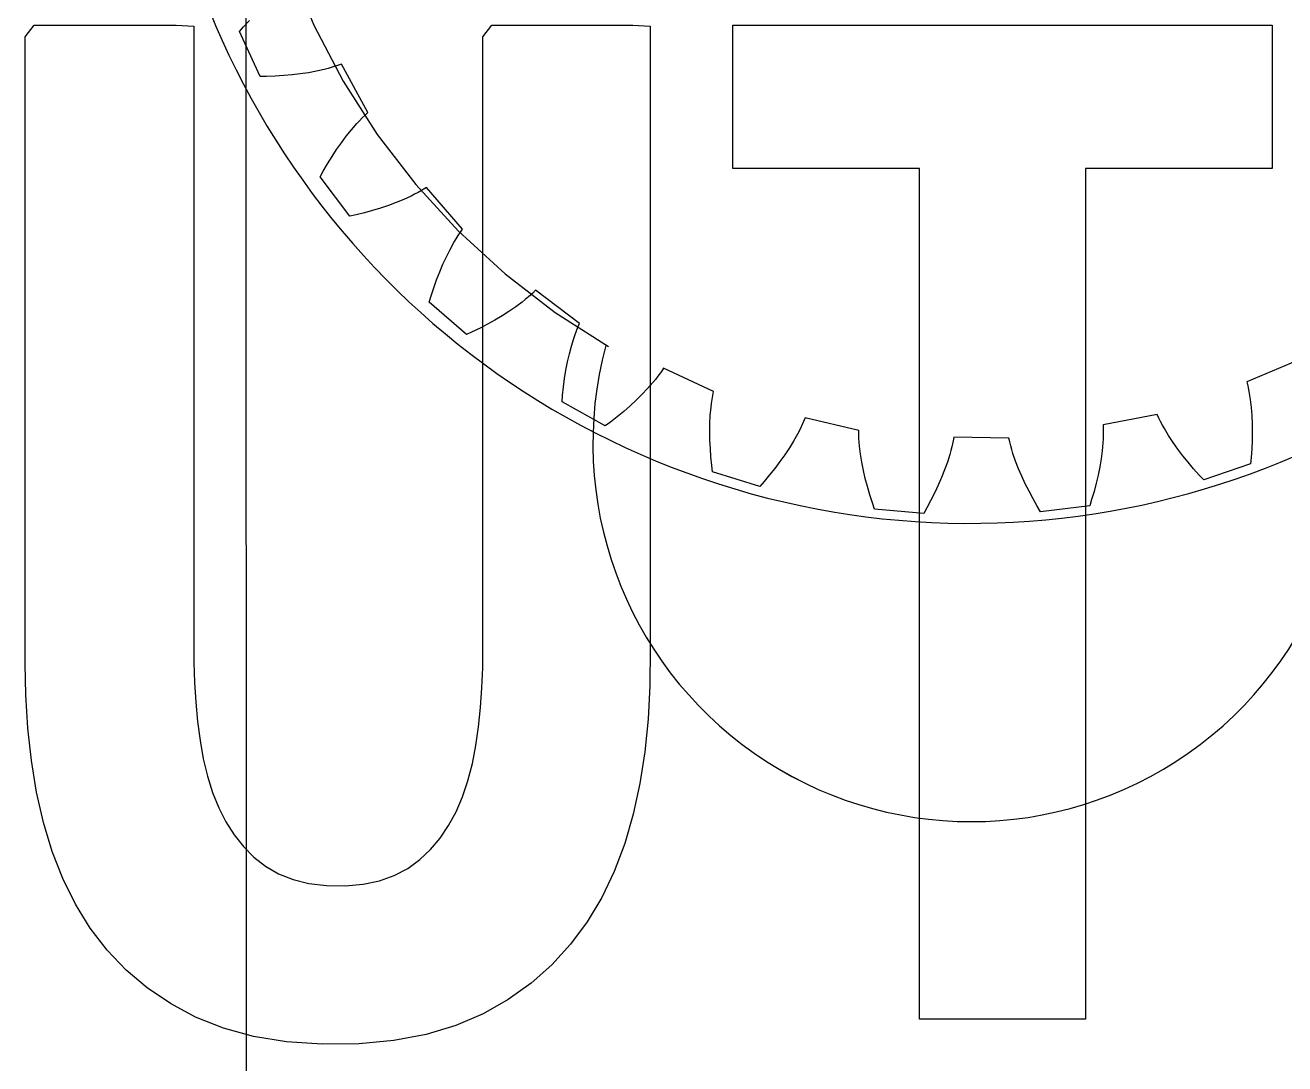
# Model space of a CAD drawing. Header units: millimetres. Extents: x -658 to 1307, y -81 to 472.
# Drawn here: x 452.73 to 462.72, y 361.71 to 369.95 of the extents above; entities that cross this region are included whole.
import ezdxf

# ---------------------------------------------------------------- set-up
doc = ezdxf.new("R2010")
doc.units = ezdxf.units.MM
doc.layers.get('0').update_dxf_attribs({"true_color": 0xffffff})
for name, color, linetype, true_color in [('a', 7, 'Continuous', 0xffffff), ('gears', 134, 'Continuous', 0x009987), ('Layer1', 252, 'Continuous', 0x777799), ('Layer2', 36, 'Continuous', 0x664400), ('Layer3', 134, 'Continuous', 0x009987), ('Layer4', 252, 'Continuous', 0x777799), ('Version_1', 252, 'Continuous', 0x777799)]:
    doc.layers.add(name, color=color, linetype=linetype, true_color=true_color)

# ---------------------------------------------------------------- blocks, each defined once
blk = doc.blocks.new('Group_10')
at = {"layer": 'a'}
for p, q in [((0.8325, 3.16035), (0.86133, 3.20293)), ((0.8325, 3.16035, 3), (0.86133, 3.20293, 3)), ((0.86133, 3.20293), (0.90067, 3.25834)), ((0.86133, 3.20293, 3), (0.90067, 3.25834, 3)), ((0.86133, 3.20293), (0.86133, 3.20293, 3)), ((1.03821, 2.82702), (0.8325, 3.16035)), ((1.03821, 2.82702, 3), (0.8325, 3.16035, 3)), ((0.8325, 3.16035), (0.8325, 3.16035, 3)), ((1.66589, 3.00031), (1.63815, 2.9862)), ((1.66589, 3.00031, 3), (1.63815, 2.9862, 3)), ((1.92083, 2.6452), (1.66589, 3.00031)), ((1.92083, 2.6452, 3), (1.66589, 3.00031, 3)), ((1.66589, 3.00031), (1.66589, 3.00031, 3)), ((1.41485, 2.90235), (1.3519, 2.88509)), ((1.41485, 2.90235, 3), (1.3519, 2.88509, 3)), ((1.47652, 2.92158), (1.41485, 2.90235)), ((1.47652, 2.92158, 3), (1.41485, 2.90235, 3)), ((1.41485, 2.90235), (1.41485, 2.90235, 3)), ((1.53678, 2.94291), (1.47652, 2.92158)), ((1.53678, 2.94291, 3), (1.47652, 2.92158, 3)), ((1.47652, 2.92158), (1.47652, 2.92158, 3)), ((1.56632, 2.95445), (1.53678, 2.94291)), ((1.56632, 2.95445, 3), (1.53678, 2.94291, 3)), ((1.53678, 2.94291), (1.53678, 2.94291, 3)), ((1.59543, 2.96661), (1.56632, 2.95445)), ((1.59543, 2.96661, 3), (1.56632, 2.95445, 3)), ((1.56632, 2.95445), (1.56632, 2.95445, 3)), ((1.63815, 2.9862), (1.59543, 2.96661)), ((1.63815, 2.9862, 3), (1.59543, 2.96661, 3)), ((1.59543, 2.96661), (1.59543, 2.96661, 3)), ((1.63815, 2.9862), (1.63815, 2.9862, 3)), ((1.08919, 2.8337), (1.03821, 2.82702)), ((1.08919, 2.8337, 3), (1.03821, 2.82702, 3)), ((1.03821, 2.82702), (1.03821, 2.82702, 3)), ((1.15636, 2.84402), (1.08919, 2.8337)), ((1.15636, 2.84402, 3), (1.08919, 2.8337, 3)), ((1.08919, 2.8337), (1.08919, 2.8337, 3)), ((1.22258, 2.85599), (1.15636, 2.84402)), ((1.22258, 2.85599, 3), (1.15636, 2.84402, 3)), ((1.15636, 2.84402), (1.15636, 2.84402, 3)), ((1.28778, 2.86966), (1.22258, 2.85599)), ((1.28778, 2.86966, 3), (1.22258, 2.85599, 3)), ((1.22258, 2.85599), (1.22258, 2.85599, 3)), ((1.3519, 2.88509), (1.28778, 2.86966)), ((1.3519, 2.88509, 3), (1.28778, 2.86966, 3)), ((1.28778, 2.86966), (1.28778, 2.86966, 3)), ((1.3519, 2.88509), (1.3519, 2.88509, 3)), ((1.86171, 2.57198), (1.88084, 2.59707)), ((1.86171, 2.57198, 3), (1.88084, 2.59707, 3)), ((1.88084, 2.59707), (1.90052, 2.6215)), ((1.88084, 2.59707, 3), (1.90052, 2.6215, 3)), ((1.88084, 2.59707), (1.88084, 2.59707, 3)), ((1.90052, 2.6215), (1.92083, 2.6452)), ((1.90052, 2.6215, 3), (1.92083, 2.6452, 3)), ((1.90052, 2.6215), (1.90052, 2.6215, 3)), ((1.92083, 2.6452), (1.92083, 2.6452, 3)), ((1.80721, 2.4934), (1.84308, 2.54632)), ((1.80721, 2.4934, 3), (1.84308, 2.54632, 3)), ((1.84308, 2.54632), (1.86171, 2.57198)), ((1.84308, 2.54632, 3), (1.86171, 2.57198, 3)), ((1.84308, 2.54632), (1.84308, 2.54632, 3)), ((1.86171, 2.57198), (1.86171, 2.57198, 3)), ((1.74041, 2.38205), (1.77303, 2.43859)), ((1.74041, 2.38205, 3), (1.77303, 2.43859, 3)), ((1.77303, 2.43859), (1.80721, 2.4934)), ((1.77303, 2.43859, 3), (1.80721, 2.4934, 3)), ((1.77303, 2.43859), (1.77303, 2.43859, 3)), ((1.80721, 2.4934), (1.80721, 2.4934, 3)), ((1.67958, 2.26428), (1.70928, 2.32391)), ((1.67958, 2.26428, 3), (1.70928, 2.32391, 3)), ((1.70928, 2.32391), (1.74041, 2.38205)), ((1.70928, 2.32391, 3), (1.74041, 2.38205, 3)), ((1.70928, 2.32391), (1.70928, 2.32391, 3)), ((1.74041, 2.38205), (1.74041, 2.38205, 3)), ((1.62429, 2.14085), (1.65126, 2.20324)), ((1.62429, 2.14085, 3), (1.65126, 2.20324, 3)), ((1.65126, 2.20324), (1.67958, 2.26428)), ((1.65126, 2.20324, 3), (1.67958, 2.26428, 3)), ((1.65126, 2.20324), (1.65126, 2.20324, 3)), ((1.67958, 2.26428), (1.67958, 2.26428, 3)), ((1.60495, 2.09322), (1.62429, 2.14085)), ((1.60495, 2.09322, 3), (1.62429, 2.14085, 3)), ((1.62429, 2.14085), (1.62429, 2.14085, 3)), ((2.4534, 2.10995), (2.4292, 2.09038)), ((2.4534, 2.10995, 3), (2.4292, 2.09038, 3)), ((2.7766, 1.8156), (2.4534, 2.10995)), ((2.7766, 1.8156, 3), (2.4534, 2.10995, 3)), ((2.4534, 2.10995), (2.4534, 2.10995, 3)), ((1.87546, 1.80994), (1.60495, 2.09322)), ((1.87546, 1.80994, 3), (1.60495, 2.09322, 3)), ((1.60495, 2.09322), (1.60495, 2.09322, 3)), ((2.33905, 2.02696), (2.28454, 1.99356)), ((2.33905, 2.02696, 3), (2.28454, 1.99356, 3)), ((2.36555, 2.04438), (2.33905, 2.02696)), ((2.36555, 2.04438, 3), (2.33905, 2.02696, 3)), ((2.33905, 2.02696), (2.33905, 2.02696, 3)), ((2.39148, 2.06234), (2.36555, 2.04438)), ((2.39148, 2.06234, 3), (2.36555, 2.04438, 3)), ((2.36555, 2.04438), (2.36555, 2.04438, 3)), ((2.4292, 2.09038), (2.39148, 2.06234)), ((2.4292, 2.09038, 3), (2.39148, 2.06234, 3)), ((2.39148, 2.06234), (2.39148, 2.06234, 3)), ((2.4292, 2.09038), (2.4292, 2.09038, 3)), ((2.11072, 1.90354), (2.04978, 1.87661)), ((2.11072, 1.90354, 3), (2.04978, 1.87661, 3)), ((2.17023, 1.93196), (2.11072, 1.90354)), ((2.17023, 1.93196, 3), (2.11072, 1.90354, 3)), ((2.11072, 1.90354), (2.11072, 1.90354, 3)), ((2.22821, 1.96193), (2.17023, 1.93196)), ((2.22821, 1.96193, 3), (2.17023, 1.93196, 3)), ((2.17023, 1.93196), (2.17023, 1.93196, 3)), ((2.28454, 1.99356), (2.22821, 1.96193)), ((2.28454, 1.99356, 3), (2.22821, 1.96193, 3)), ((2.22821, 1.96193), (2.22821, 1.96193, 3)), ((2.28454, 1.99356), (2.28454, 1.99356, 3)), ((1.92394, 1.82707), (1.87546, 1.80994)), ((1.92394, 1.82707, 3), (1.87546, 1.80994, 3)), ((1.87546, 1.80994), (1.87546, 1.80994, 3)), ((1.9875, 1.85114), (1.92394, 1.82707)), ((1.9875, 1.85114, 3), (1.92394, 1.82707, 3)), ((1.92394, 1.82707), (1.92394, 1.82707, 3)), ((2.04978, 1.87661), (1.9875, 1.85114)), ((2.04978, 1.87661, 3), (1.9875, 1.85114, 3)), ((1.9875, 1.85114), (1.9875, 1.85114, 3)), ((2.04978, 1.87661), (2.04978, 1.87661, 3)), ((2.76166, 1.7882), (2.7766, 1.8156)), ((2.76166, 1.7882, 3), (2.7766, 1.8156, 3)), ((2.7766, 1.8156), (2.7766, 1.8156, 3)), ((2.69703, 1.6435), (2.72111, 1.70271)), ((2.69703, 1.6435, 3), (2.72111, 1.70271, 3)), ((2.72111, 1.70271), (2.734, 1.73169)), ((2.72111, 1.70271, 3), (2.734, 1.73169, 3)), ((2.72111, 1.70271), (2.72111, 1.70271, 3)), ((2.734, 1.73169), (2.74749, 1.7602)), ((2.734, 1.73169, 3), (2.74749, 1.7602, 3)), ((2.734, 1.73169), (2.734, 1.73169, 3)), ((2.74749, 1.7602), (2.76166, 1.7882)), ((2.74749, 1.7602, 3), (2.76166, 1.7882, 3)), ((2.74749, 1.7602), (2.74749, 1.7602, 3)), ((2.76166, 1.7882), (2.76166, 1.7882, 3)), ((2.67498, 1.58277), (2.69703, 1.6435)), ((2.67498, 1.58277, 3), (2.69703, 1.6435, 3)), ((2.69703, 1.6435), (2.69703, 1.6435, 3)), ((2.63647, 1.45735), (2.65483, 1.52069)), ((2.63647, 1.45735, 3), (2.65483, 1.52069, 3)), ((2.65483, 1.52069), (2.67498, 1.58277)), ((2.65483, 1.52069, 3), (2.67498, 1.58277, 3)), ((2.65483, 1.52069), (2.65483, 1.52069, 3)), ((2.67498, 1.58277), (2.67498, 1.58277, 3)), ((9.47426, 1.56879), (9.09444, 1.35237)), ((9.47426, 1.56879, 3), (9.09444, 1.35237, 3)), ((2.61982, 1.39285), (2.63647, 1.45735)), ((2.61982, 1.39285, 3), (2.63647, 1.45735, 3)), ((2.63647, 1.45735), (2.63647, 1.45735, 3)), ((3.40882, 1.40277), (3.38922, 1.3786)), ((3.40882, 1.40277, 3), (3.38922, 1.3786, 3)), ((3.78616, 1.18205), (3.40882, 1.40277)), ((3.78616, 1.18205, 3), (3.40882, 1.40277, 3)), ((3.40882, 1.40277), (3.40882, 1.40277, 3)), ((2.59141, 1.26062), (2.60481, 1.32725)), ((2.59141, 1.26062, 3), (2.60481, 1.32725, 3)), ((2.60481, 1.32725), (2.61982, 1.39285)), ((2.60481, 1.32725, 3), (2.61982, 1.39285, 3)), ((2.60481, 1.32725), (2.60481, 1.32725, 3)), ((2.61982, 1.39285), (2.61982, 1.39285, 3)), ((3.33652, 1.32037), (3.31422, 1.29782)), ((3.33652, 1.32037, 3), (3.31422, 1.29782, 3)), ((3.35815, 1.34333), (3.33652, 1.32037)), ((3.35815, 1.34333, 3), (3.33652, 1.32037, 3)), ((3.33652, 1.32037), (3.33652, 1.32037, 3)), ((3.38922, 1.3786), (3.35815, 1.34333)), ((3.38922, 1.3786, 3), (3.35815, 1.34333, 3)), ((3.35815, 1.34333), (3.35815, 1.34333, 3)), ((3.38922, 1.3786), (3.38922, 1.3786, 3)), ((9.09444, 1.35237), (9.10557, 1.32331)), ((9.09444, 1.35237, 3), (9.10557, 1.32331, 3)), ((9.09444, 1.35237), (9.09444, 1.35237, 3)), ((9.10557, 1.32331), (9.12059, 1.27877)), ((9.10557, 1.32331, 3), (9.12059, 1.27877, 3)), ((9.10557, 1.32331), (9.10557, 1.32331, 3)), ((2.58238, 1.21001), (2.59141, 1.26062)), ((2.58238, 1.21001, 3), (2.59141, 1.26062, 3)), ((2.90589, 0.98916), (2.58238, 1.21001)), ((2.90589, 0.98916, 3), (2.58238, 1.21001, 3)), ((2.58238, 1.21001), (2.58238, 1.21001, 3)), ((2.59141, 1.26062), (2.59141, 1.26062, 3)), ((3.21932, 1.21117), (3.16884, 1.16979)), ((3.21932, 1.21117, 3), (3.16884, 1.16979, 3)), ((3.26785, 1.25382), (3.21932, 1.21117)), ((3.26785, 1.25382, 3), (3.21932, 1.21117, 3)), ((3.21932, 1.21117), (3.21932, 1.21117, 3)), ((3.31422, 1.29782), (3.26785, 1.25382)), ((3.31422, 1.29782, 3), (3.26785, 1.25382, 3)), ((3.26785, 1.25382), (3.26785, 1.25382, 3)), ((3.31422, 1.29782), (3.31422, 1.29782, 3)), ((9.12059, 1.27877), (9.12965, 1.24855)), ((9.12059, 1.27877, 3), (9.12965, 1.24855, 3)), ((9.12059, 1.27877), (9.12059, 1.27877, 3)), ((9.12965, 1.24855), (9.13803, 1.21797)), ((9.12965, 1.24855, 3), (9.13803, 1.21797, 3)), ((9.12965, 1.24855), (9.12965, 1.24855, 3)), ((9.13803, 1.21797), (9.15295, 1.15581)), ((9.13803, 1.21797, 3), (9.15295, 1.15581, 3)), ((9.13803, 1.21797), (9.13803, 1.21797, 3)), ((3.11654, 1.12962), (3.06254, 1.09062)), ((3.11654, 1.12962, 3), (3.06254, 1.09062, 3)), ((3.16884, 1.16979), (3.11654, 1.12962)), ((3.16884, 1.16979, 3), (3.11654, 1.12962, 3)), ((3.11654, 1.12962), (3.11654, 1.12962, 3)), ((3.16884, 1.16979), (3.16884, 1.16979, 3)), ((3.76193, 1.09112), (3.7692, 1.12181)), ((3.76193, 1.09112, 3), (3.7692, 1.12181, 3)), ((3.7692, 1.12181), (3.77724, 1.15214)), ((3.7692, 1.12181, 3), (3.77724, 1.15214, 3)), ((3.7692, 1.12181), (3.7692, 1.12181, 3)), ((3.77724, 1.15214), (3.78616, 1.18205)), ((3.77724, 1.15214, 3), (3.78616, 1.18205, 3)), ((3.77724, 1.15214), (3.77724, 1.15214, 3)), ((3.78616, 1.18205), (3.78616, 1.18205, 3)), ((9.15295, 1.15581), (9.16562, 1.09246)), ((9.15295, 1.15581, 3), (9.16562, 1.09246, 3)), ((9.15295, 1.15581), (9.15295, 1.15581, 3)), ((2.94974, 1.016), (2.90589, 0.98916)), ((2.94974, 1.016, 3), (2.90589, 0.98916, 3)), ((3.00691, 1.05275), (2.94974, 1.016)), ((3.00691, 1.05275, 3), (2.94974, 1.016, 3)), ((2.94974, 1.016), (2.94974, 1.016, 3)), ((3.06254, 1.09062), (3.00691, 1.05275)), ((3.06254, 1.09062, 3), (3.00691, 1.05275, 3)), ((3.00691, 1.05275), (3.00691, 1.05275, 3)), ((3.06254, 1.09062), (3.06254, 1.09062, 3)), ((3.7441, 0.99717), (3.75535, 1.0601)), ((3.7441, 0.99717, 3), (3.75535, 1.0601, 3)), ((3.75535, 1.0601), (3.76193, 1.09112)), ((3.75535, 1.0601, 3), (3.76193, 1.09112, 3)), ((3.75535, 1.0601), (3.75535, 1.0601, 3)), ((3.76193, 1.09112), (3.76193, 1.09112, 3)), ((8.42081, 1.01127), (8.00429, 0.87854)), ((8.42081, 1.01127, 3), (8.00429, 0.87854, 3)), ((8.43707, 0.98463), (8.42081, 1.01127)), ((8.43707, 0.98463, 3), (8.42081, 1.01127, 3)), ((8.42081, 1.01127), (8.42081, 1.01127, 3)), ((9.16562, 1.09246), (9.17621, 1.02805)), ((9.16562, 1.09246, 3), (9.17621, 1.02805, 3)), ((9.16562, 1.09246), (9.16562, 1.09246, 3)), ((9.17621, 1.02805), (9.18485, 0.96268)), ((9.17621, 1.02805, 3), (9.18485, 0.96268, 3)), ((9.17621, 1.02805), (9.17621, 1.02805, 3)), ((2.90589, 0.98916), (2.90589, 0.98916, 3)), ((3.72837, 0.86827), (3.73517, 0.93319)), ((3.72837, 0.86827, 3), (3.73517, 0.93319, 3)), ((3.73517, 0.93319), (3.7441, 0.99717)), ((3.73517, 0.93319, 3), (3.7441, 0.99717, 3)), ((3.73517, 0.93319), (3.73517, 0.93319, 3)), ((3.7441, 0.99717), (3.7441, 0.99717, 3)), ((4.49039, 0.90969), (4.47624, 0.88197)), ((4.49039, 0.90969, 3), (4.47624, 0.88197, 3)), ((4.90537, 0.77225), (4.49039, 0.90969)), ((4.90537, 0.77225, 3), (4.49039, 0.90969, 3)), ((4.49039, 0.90969), (4.49039, 0.90969, 3)), ((8.45423, 0.95836), (8.43707, 0.98463)), ((8.45423, 0.95836, 3), (8.43707, 0.98463, 3)), ((8.43707, 0.98463), (8.43707, 0.98463, 3)), ((8.47217, 0.93242), (8.45423, 0.95836)), ((8.47217, 0.93242, 3), (8.45423, 0.95836, 3)), ((8.45423, 0.95836), (8.45423, 0.95836, 3)), ((8.49083, 0.90677), (8.47217, 0.93242)), ((8.49083, 0.90677, 3), (8.47217, 0.93242, 3)), ((8.47217, 0.93242), (8.47217, 0.93242, 3)), ((8.53007, 0.8563), (8.49083, 0.90677)), ((8.53007, 0.8563, 3), (8.49083, 0.90677, 3)), ((8.49083, 0.90677), (8.49083, 0.90677, 3)), ((9.18485, 0.96268), (9.19163, 0.8964)), ((9.18485, 0.96268, 3), (9.19163, 0.8964, 3)), ((9.18485, 0.96268), (9.18485, 0.96268, 3)), ((3.72069, 0.73594), (3.72357, 0.8025)), ((3.72069, 0.73594, 3), (3.72357, 0.8025, 3)), ((3.72357, 0.8025), (3.72837, 0.86827)), ((3.72357, 0.8025, 3), (3.72837, 0.86827, 3)), ((3.72357, 0.8025), (3.72357, 0.8025, 3)), ((3.72837, 0.86827), (3.72837, 0.86827, 3)), ((4.4368, 0.81406), (4.41968, 0.78736)), ((4.4368, 0.81406, 3), (4.41968, 0.78736, 3)), ((4.45319, 0.84101), (4.4368, 0.81406)), ((4.45319, 0.84101, 3), (4.4368, 0.81406, 3)), ((4.4368, 0.81406), (4.4368, 0.81406, 3)), ((4.47624, 0.88197), (4.45319, 0.84101)), ((4.47624, 0.88197, 3), (4.45319, 0.84101, 3)), ((4.45319, 0.84101), (4.45319, 0.84101, 3)), ((4.47624, 0.88197), (4.47624, 0.88197, 3)), ((8.00429, 0.87854), (8.00914, 0.8478)), ((8.00429, 0.87854, 3), (8.00914, 0.8478, 3)), ((8.00429, 0.87854), (8.00429, 0.87854, 3)), ((8.00914, 0.8478), (8.01457, 0.80111)), ((8.00914, 0.8478, 3), (8.01457, 0.80111, 3)), ((8.00914, 0.8478), (8.00914, 0.8478, 3)), ((8.01457, 0.80111), (8.01715, 0.76967)), ((8.01457, 0.80111, 3), (8.01715, 0.76967, 3)), ((8.01457, 0.80111), (8.01457, 0.80111, 3)), ((8.57163, 0.80685), (8.53007, 0.8563)), ((8.57163, 0.80685, 3), (8.53007, 0.8563, 3)), ((8.53007, 0.8563), (8.53007, 0.8563, 3)), ((8.61533, 0.75836), (8.57163, 0.80685)), ((8.61533, 0.75836, 3), (8.57163, 0.80685, 3)), ((8.57163, 0.80685), (8.57163, 0.80685, 3)), ((9.19163, 0.8964), (9.19661, 0.8293)), ((9.19163, 0.8964, 3), (9.19661, 0.8293, 3)), ((9.19163, 0.8964), (9.19163, 0.8964, 3)), ((9.19661, 0.8293), (9.19985, 0.76141)), ((9.19661, 0.8293, 3), (9.19985, 0.76141, 3)), ((9.19661, 0.8293), (9.19661, 0.8293, 3)), ((3.71965, 0.66866), (3.72069, 0.73594)), ((3.71965, 0.66866, 3), (3.72069, 0.73594, 3)), ((3.72069, 0.73594), (3.72069, 0.73594, 3)), ((4.38347, 0.73468), (4.34487, 0.68288)), ((4.38347, 0.73468, 3), (4.34487, 0.68288, 3)), ((4.41968, 0.78736), (4.38347, 0.73468)), ((4.41968, 0.78736, 3), (4.38347, 0.73468, 3)), ((4.38347, 0.73468), (4.38347, 0.73468, 3)), ((4.41968, 0.78736), (4.41968, 0.78736, 3)), ((4.90058, 0.67826), (4.90131, 0.7098)), ((4.90058, 0.67826, 3), (4.90131, 0.7098, 3)), ((4.90131, 0.7098), (4.90287, 0.74114)), ((4.90131, 0.7098, 3), (4.90287, 0.74114, 3)), ((4.90131, 0.7098), (4.90131, 0.7098, 3)), ((4.90287, 0.74114), (4.90537, 0.77225)), ((4.90287, 0.74114, 3), (4.90537, 0.77225, 3)), ((4.90287, 0.74114), (4.90287, 0.74114, 3)), ((4.90537, 0.77225), (4.90537, 0.77225, 3)), ((8.01715, 0.76967), (8.01899, 0.73801)), ((8.01715, 0.76967, 3), (8.01899, 0.73801, 3)), ((8.01715, 0.76967), (8.01715, 0.76967, 3)), ((8.01899, 0.73801), (8.02066, 0.67411)), ((8.01899, 0.73801, 3), (8.02066, 0.67411, 3)), ((8.01899, 0.73801), (8.01899, 0.73801, 3)), ((8.661, 0.71079), (8.61533, 0.75836)), ((8.661, 0.71079, 3), (8.61533, 0.75836, 3)), ((8.61533, 0.75836), (8.61533, 0.75836, 3)), ((8.70853, 0.66411), (8.661, 0.71079)), ((8.70853, 0.66411, 3), (8.661, 0.71079, 3)), ((8.661, 0.71079), (8.661, 0.71079, 3)), ((9.20117, 0.71001), (8.84816, 0.54027)), ((9.20117, 0.71001, 3), (8.84816, 0.54027, 3)), ((9.19985, 0.76141), (9.20117, 0.71001)), ((9.19985, 0.76141, 3), (9.20117, 0.71001, 3)), ((9.19985, 0.76141), (9.19985, 0.76141, 3)), ((9.20117, 0.71001), (9.20117, 0.71001, 3)), ((3.72039, 0.6007), (3.71965, 0.66866)), ((3.72039, 0.6007, 3), (3.71965, 0.66866, 3)), ((3.71965, 0.66866), (3.71965, 0.66866, 3)), ((3.72209, 0.54931), (3.72039, 0.6007)), ((3.72209, 0.54931, 3), (3.72039, 0.6007, 3)), ((3.72039, 0.6007), (3.72039, 0.6007, 3)), ((4.30409, 0.63191), (4.26129, 0.58174)), ((4.30409, 0.63191, 3), (4.26129, 0.58174, 3)), ((4.34487, 0.68288), (4.30409, 0.63191)), ((4.34487, 0.68288, 3), (4.30409, 0.63191, 3)), ((4.30409, 0.63191), (4.30409, 0.63191, 3)), ((4.34487, 0.68288), (4.34487, 0.68288, 3)), ((4.9006, 0.64655), (4.90058, 0.67826)), ((4.9006, 0.64655, 3), (4.90058, 0.67826, 3)), ((4.90058, 0.67826), (4.90058, 0.67826, 3)), ((4.90267, 0.58266), (4.9006, 0.64655)), ((4.90267, 0.58266, 3), (4.9006, 0.64655, 3)), ((4.9006, 0.64655), (4.9006, 0.64655, 3)), ((5.64277, 0.6222), (5.62874, 0.57734)), ((5.64277, 0.6222, 3), (5.62874, 0.57734, 3)), ((5.65084, 0.65226), (5.64277, 0.6222)), ((5.65084, 0.65226, 3), (5.64277, 0.6222, 3)), ((5.64277, 0.6222), (5.64277, 0.6222, 3)), ((6.08533, 0.6041), (5.65084, 0.65226)), ((6.08533, 0.6041, 3), (5.65084, 0.65226, 3)), ((5.65084, 0.65226), (5.65084, 0.65226, 3)), ((6.08935, 0.57315), (6.08533, 0.6041)), ((6.08935, 0.57315, 3), (6.08533, 0.6041, 3)), ((6.08533, 0.6041), (6.08533, 0.6041, 3)), ((6.83781, 0.61064), (6.83341, 0.56385)), ((6.83781, 0.61064, 3), (6.83341, 0.56385, 3)), ((6.83946, 0.64172), (6.83781, 0.61064)), ((6.83946, 0.64172, 3), (6.83781, 0.61064, 3)), ((6.83781, 0.61064), (6.83781, 0.61064, 3)), ((7.27447, 0.68495), (6.83946, 0.64172)), ((7.27447, 0.68495, 3), (6.83946, 0.64172, 3)), ((6.83946, 0.64172), (6.83946, 0.64172, 3)), ((7.28484, 0.65551), (7.27447, 0.68495)), ((7.28484, 0.65551, 3), (7.27447, 0.68495, 3)), ((7.27447, 0.68495), (7.27447, 0.68495, 3)), ((7.29616, 0.62625), (7.28484, 0.65551)), ((7.29616, 0.62625, 3), (7.28484, 0.65551, 3)), ((7.28484, 0.65551), (7.28484, 0.65551, 3)), ((7.30832, 0.59714), (7.29616, 0.62625)), ((7.30832, 0.59714, 3), (7.29616, 0.62625, 3)), ((7.29616, 0.62625), (7.29616, 0.62625, 3)), ((8.01988, 0.60951), (8.01685, 0.54431)), ((8.01988, 0.60951, 3), (8.01685, 0.54431, 3)), ((8.02066, 0.67411), (8.01988, 0.60951)), ((8.02066, 0.67411, 3), (8.01988, 0.60951, 3)), ((8.01988, 0.60951), (8.01988, 0.60951, 3)), ((8.02066, 0.67411), (8.02066, 0.67411, 3)), ((8.75784, 0.61832), (8.70853, 0.66411)), ((8.75784, 0.61832, 3), (8.70853, 0.66411, 3)), ((8.70853, 0.66411), (8.70853, 0.66411, 3)), ((8.80884, 0.57339), (8.75784, 0.61832)), ((8.80884, 0.57339, 3), (8.75784, 0.61832, 3)), ((8.75784, 0.61832), (8.75784, 0.61832, 3)), ((4.08444, 0.40055), (3.72209, 0.54931)), ((4.08444, 0.40055, 3), (3.72209, 0.54931, 3)), ((3.72209, 0.54931), (3.72209, 0.54931, 3)), ((4.21657, 0.53236), (4.17004, 0.48376)), ((4.21657, 0.53236, 3), (4.17004, 0.48376, 3)), ((4.26129, 0.58174), (4.21657, 0.53236)), ((4.26129, 0.58174, 3), (4.21657, 0.53236, 3)), ((4.21657, 0.53236), (4.21657, 0.53236, 3)), ((4.26129, 0.58174), (4.26129, 0.58174, 3)), ((4.90724, 0.51822), (4.90267, 0.58266)), ((4.90724, 0.51822, 3), (4.90267, 0.58266, 3)), ((4.90267, 0.58266), (4.90267, 0.58266, 3)), ((4.91408, 0.45331), (4.90724, 0.51822)), ((4.91408, 0.45331, 3), (4.90724, 0.51822, 3)), ((4.90724, 0.51822), (4.90724, 0.51822, 3)), ((5.60711, 0.5179), (5.58264, 0.45884)), ((5.60711, 0.5179, 3), (5.58264, 0.45884, 3)), ((5.61831, 0.54757), (5.60711, 0.5179)), ((5.61831, 0.54757, 3), (5.60711, 0.5179, 3)), ((5.60711, 0.5179), (5.60711, 0.5179, 3)), ((5.62874, 0.57734), (5.61831, 0.54757)), ((5.62874, 0.57734, 3), (5.61831, 0.54757, 3)), ((5.61831, 0.54757), (5.61831, 0.54757, 3)), ((5.62874, 0.57734), (5.62874, 0.57734, 3)), ((6.09434, 0.54217), (6.08935, 0.57315)), ((6.09434, 0.54217, 3), (6.08935, 0.57315, 3)), ((6.08935, 0.57315), (6.08935, 0.57315, 3)), ((6.10018, 0.51117), (6.09434, 0.54217)), ((6.10018, 0.51117, 3), (6.09434, 0.54217, 3)), ((6.09434, 0.54217), (6.09434, 0.54217, 3)), ((6.1068, 0.48015), (6.10018, 0.51117)), ((6.1068, 0.48015, 3), (6.10018, 0.51117, 3)), ((6.10018, 0.51117), (6.10018, 0.51117, 3)), ((6.82462, 0.50121), (6.81297, 0.43835)), ((6.82462, 0.50121, 3), (6.81297, 0.43835, 3)), ((6.8294, 0.53256), (6.82462, 0.50121)), ((6.8294, 0.53256, 3), (6.82462, 0.50121, 3)), ((6.82462, 0.50121), (6.82462, 0.50121, 3)), ((6.83341, 0.56385), (6.8294, 0.53256)), ((6.83341, 0.56385, 3), (6.8294, 0.53256, 3)), ((6.8294, 0.53256), (6.8294, 0.53256, 3)), ((6.83341, 0.56385), (6.83341, 0.56385, 3)), ((7.32123, 0.56818), (7.30832, 0.59714)), ((7.32123, 0.56818, 3), (7.30832, 0.59714, 3)), ((7.30832, 0.59714), (7.30832, 0.59714, 3)), ((7.34912, 0.51065), (7.32123, 0.56818)), ((7.34912, 0.51065, 3), (7.32123, 0.56818, 3)), ((7.32123, 0.56818), (7.32123, 0.56818, 3)), ((7.3795, 0.45364), (7.34912, 0.51065)), ((7.3795, 0.45364, 3), (7.34912, 0.51065, 3)), ((7.34912, 0.51065), (7.34912, 0.51065, 3)), ((8.01685, 0.54431), (8.01171, 0.47856)), ((8.01685, 0.54431, 3), (8.01171, 0.47856, 3)), ((8.01685, 0.54431), (8.01685, 0.54431, 3)), ((8.84816, 0.54027), (8.80884, 0.57339)), ((8.84816, 0.54027, 3), (8.80884, 0.57339, 3)), ((8.80884, 0.57339), (8.80884, 0.57339, 3)), ((8.84816, 0.54027), (8.84816, 0.54027, 3)), ((4.12176, 0.43592), (4.08444, 0.40055)), ((4.12176, 0.43592, 3), (4.08444, 0.40055, 3)), ((4.08444, 0.40055), (4.08444, 0.40055, 3)), ((4.17004, 0.48376), (4.12176, 0.43592)), ((4.17004, 0.48376, 3), (4.12176, 0.43592, 3)), ((4.12176, 0.43592), (4.12176, 0.43592, 3)), ((4.17004, 0.48376), (4.17004, 0.48376, 3)), ((4.92307, 0.38797), (4.91408, 0.45331)), ((4.92307, 0.38797, 3), (4.91408, 0.45331, 3)), ((4.91408, 0.45331), (4.91408, 0.45331, 3)), ((5.55566, 0.40015), (5.52637, 0.34181)), ((5.55566, 0.40015, 3), (5.52637, 0.34181, 3)), ((5.58264, 0.45884), (5.55566, 0.40015)), ((5.58264, 0.45884, 3), (5.55566, 0.40015, 3)), ((5.55566, 0.40015), (5.55566, 0.40015, 3)), ((5.58264, 0.45884), (5.58264, 0.45884, 3)), ((6.12211, 0.41809), (6.1068, 0.48015)), ((6.12211, 0.41809, 3), (6.1068, 0.48015, 3)), ((6.1068, 0.48015), (6.1068, 0.48015, 3)), ((6.13997, 0.35601), (6.12211, 0.41809)), ((6.13997, 0.35601, 3), (6.12211, 0.41809, 3)), ((6.12211, 0.41809), (6.12211, 0.41809, 3)), ((6.81297, 0.43835), (6.79877, 0.37533)), ((6.81297, 0.43835, 3), (6.79877, 0.37533, 3)), ((6.81297, 0.43835), (6.81297, 0.43835, 3)), ((7.41215, 0.39712), (7.3795, 0.45364)), ((7.41215, 0.39712, 3), (7.3795, 0.45364, 3)), ((7.3795, 0.45364), (7.3795, 0.45364, 3)), ((8.00456, 0.41233), (7.99548, 0.34565)), ((8.00456, 0.41233, 3), (7.99548, 0.34565, 3)), ((8.01171, 0.47856), (8.00456, 0.41233)), ((8.01171, 0.47856, 3), (8.00456, 0.41233, 3)), ((8.00456, 0.41233), (8.00456, 0.41233, 3)), ((8.01171, 0.47856), (8.01171, 0.47856, 3)), ((4.93409, 0.32227), (4.92307, 0.38797)), ((4.93409, 0.32227, 3), (4.92307, 0.38797, 3)), ((4.92307, 0.38797), (4.92307, 0.38797, 3)), ((4.94706, 0.25624), (4.93409, 0.32227)), ((4.94706, 0.25624, 3), (4.93409, 0.32227, 3)), ((4.93409, 0.32227), (4.93409, 0.32227, 3)), ((5.52637, 0.34181), (5.49493, 0.28384)), ((5.52637, 0.34181, 3), (5.49493, 0.28384, 3)), ((5.52637, 0.34181), (5.52637, 0.34181, 3)), ((6.16017, 0.29394), (6.13997, 0.35601)), ((6.16017, 0.29394, 3), (6.13997, 0.35601, 3)), ((6.13997, 0.35601), (6.13997, 0.35601, 3)), ((6.78225, 0.31218), (6.76356, 0.24894)), ((6.78225, 0.31218, 3), (6.76356, 0.24894, 3)), ((6.79877, 0.37533), (6.78225, 0.31218)), ((6.79877, 0.37533, 3), (6.78225, 0.31218, 3)), ((6.78225, 0.31218), (6.78225, 0.31218, 3)), ((6.79877, 0.37533), (6.79877, 0.37533, 3)), ((7.44693, 0.3411), (7.41215, 0.39712)), ((7.44693, 0.3411, 3), (7.41215, 0.39712, 3)), ((7.41215, 0.39712), (7.41215, 0.39712, 3)), ((7.48372, 0.28556), (7.44693, 0.3411)), ((7.48372, 0.28556, 3), (7.44693, 0.3411, 3)), ((7.44693, 0.3411), (7.44693, 0.3411, 3)), ((7.99548, 0.34565), (7.98454, 0.27858)), ((7.99548, 0.34565, 3), (7.98454, 0.27858, 3)), ((7.99548, 0.34565), (7.99548, 0.34565, 3)), ((4.96192, 0.18993), (4.94706, 0.25624)), ((4.96192, 0.18993, 3), (4.94706, 0.25624, 3)), ((4.94706, 0.25624), (4.94706, 0.25624, 3)), ((5.46146, 0.22624), (5.42605, 0.16903)), ((5.46146, 0.22624, 3), (5.42605, 0.16903, 3)), ((5.49493, 0.28384), (5.46146, 0.22624)), ((5.49493, 0.28384, 3), (5.46146, 0.22624, 3)), ((5.46146, 0.22624), (5.46146, 0.22624, 3)), ((5.49493, 0.28384), (5.49493, 0.28384, 3)), ((6.18254, 0.2319), (6.16017, 0.29394)), ((6.18254, 0.2319, 3), (6.16017, 0.29394, 3)), ((6.16017, 0.29394), (6.16017, 0.29394, 3)), ((6.20698, 0.16993), (6.18254, 0.2319)), ((6.20698, 0.16993, 3), (6.18254, 0.2319, 3)), ((6.18254, 0.2319), (6.18254, 0.2319, 3)), ((6.76356, 0.24894), (6.74279, 0.18564)), ((6.76356, 0.24894, 3), (6.74279, 0.18564, 3)), ((6.76356, 0.24894), (6.76356, 0.24894, 3)), ((7.52243, 0.23051), (7.48372, 0.28556)), ((7.52243, 0.23051, 3), (7.48372, 0.28556, 3)), ((7.48372, 0.28556), (7.48372, 0.28556, 3)), ((7.56298, 0.17597), (7.52243, 0.23051)), ((7.56298, 0.17597, 3), (7.52243, 0.23051, 3)), ((7.52243, 0.23051), (7.52243, 0.23051, 3)), ((7.97514, 0.22803), (7.59456, 0.13539)), ((7.97514, 0.22803, 3), (7.59456, 0.13539, 3)), ((7.98454, 0.27858), (7.97514, 0.22803)), ((7.98454, 0.27858, 3), (7.97514, 0.22803, 3)), ((7.97514, 0.22803), (7.97514, 0.22803, 3)), ((7.98454, 0.27858), (7.98454, 0.27858, 3)), ((4.97426, 0.14002), (4.96192, 0.18993)), ((4.97426, 0.14002, 3), (4.96192, 0.18993, 3)), ((4.96192, 0.18993), (4.96192, 0.18993, 3)), ((5.35962, 0.06984), (4.97426, 0.14002)), ((5.35962, 0.06984, 3), (4.97426, 0.14002, 3)), ((4.97426, 0.14002), (4.97426, 0.14002, 3)), ((5.38877, 0.1122), (5.35962, 0.06984)), ((5.38877, 0.1122, 3), (5.35962, 0.06984, 3)), ((5.42605, 0.16903), (5.38877, 0.1122)), ((5.42605, 0.16903, 3), (5.38877, 0.1122, 3)), ((5.38877, 0.1122), (5.38877, 0.1122, 3)), ((5.42605, 0.16903), (5.42605, 0.16903, 3)), ((6.23339, 0.10804), (6.20698, 0.16993)), ((6.23339, 0.10804, 3), (6.20698, 0.16993, 3)), ((6.20698, 0.16993), (6.20698, 0.16993, 3)), ((6.26171, 0.04626), (6.23339, 0.10804)), ((6.26171, 0.04626, 3), (6.23339, 0.10804, 3)), ((6.23339, 0.10804), (6.23339, 0.10804, 3)), ((6.72005, 0.12231), (6.6954, 0.05898)), ((6.72005, 0.12231, 3), (6.6954, 0.05898, 3)), ((6.74279, 0.18564), (6.72005, 0.12231)), ((6.74279, 0.18564, 3), (6.72005, 0.12231, 3)), ((6.72005, 0.12231), (6.72005, 0.12231, 3)), ((6.74279, 0.18564), (6.74279, 0.18564, 3)), ((7.59456, 0.13539), (7.56298, 0.17597)), ((7.59456, 0.13539, 3), (7.56298, 0.17597, 3)), ((7.56298, 0.17597), (7.56298, 0.17597, 3)), ((7.59456, 0.13539), (7.59456, 0.13539, 3)), ((5.35962, 0.06984), (5.35962, 0.06984, 3)), ((6.28417, 0), (6.26171, 0.04626)), ((6.28417, 0, 3), (6.26171, 0.04626, 3)), ((6.26171, 0.04626), (6.26171, 0.04626, 3)), ((6.67569, 0.01149), (6.28417, 0)), ((6.67569, 0.01149, 3), (6.28417, 0, 3)), ((6.28417, 0), (6.28417, 0, 3)), ((6.6954, 0.05898), (6.67569, 0.01149)), ((6.6954, 0.05898, 3), (6.67569, 0.01149, 3)), ((6.67569, 0.01149), (6.67569, 0.01149, 3)), ((6.6954, 0.05898), (6.6954, 0.05898, 3))]:
    blk.add_line(p, q, dxfattribs=at)
blk = doc.blocks.new('Group_11')
at = {"color": 18, "true_color": 0x000000}
for p, q in [((13.2127, 18.8176, 5), (13.5363, 18.8176, 5)), ((13.5363, 18.8176, 5), (13.9686, 18.8176, 5)), ((13.9686, 18.8176, 5), (14.3388, 18.8176, 5)), ((14.3388, 18.8176, 5), (14.4778, 18.8117, 5))]:
    blk.add_line(p, q, dxfattribs=at)
at = {"layer": 'Layer1', "color": 18, "true_color": 0x000000}
for p, q in [((13.1414, 18.7251, 5), (13.2127, 18.8176, 5)), ((14.4778, 18.8117, 5), (14.4778, 18.0967, 5)), ((16.7715, 18.7273, 5), (16.8421, 18.8176, 5)), ((16.8421, 18.8176, 5), (17.163, 18.8176, 5)), ((17.163, 18.8176, 5), (17.5916, 18.8176, 5)), ((17.5916, 18.8176, 5), (17.9587, 18.8176, 5)), ((17.9587, 18.8176, 5), (18.0965, 18.8116, 5)), ((18.0965, 18.8116, 5), (18.0965, 18.0789, 5)), ((18.7535, 17.6814, 5), (18.7535, 18.8176, 5)), ((18.7535, 18.8176, 5), (23.0292, 18.8176, 5)), ((23.0292, 18.8176, 5), (23.0292, 17.6814, 5)), ((13.1414, 17.7184, 5), (13.1414, 18.7251, 5)), ((16.7715, 17.7448, 5), (16.7715, 18.7273, 5)), ((14.4778, 18.0967, 5), (14.4778, 16.6317, 5)), ((18.0965, 18.0789, 5), (18.0965, 16.5779, 5)), ((13.1414, 16.1206, 5), (13.1414, 17.7184, 5)), ((16.7715, 16.1854, 5), (16.7715, 17.7448, 5)), ((20.2342, 17.6814, 5), (18.7535, 17.6814, 5)), ((20.2342, 10.9338, 5), (20.2342, 17.6814, 5)), ((23.0292, 17.6814, 5), (21.5485, 17.6814, 5)), ((21.5485, 17.6814, 5), (21.5485, 10.9338, 5)), ((14.4778, 16.6317, 5), (14.4778, 15.0513, 5)), ((18.0965, 16.5779, 5), (18.0965, 14.9586, 5)), ((16.7715, 14.6838, 5), (16.7715, 16.1854, 5)), ((13.1414, 14.582, 5), (13.1414, 16.1206, 5)), ((14.4778, 15.0513, 5), (14.4778, 13.9902, 5)), ((18.0965, 14.9586, 5), (18.0965, 13.8713, 5)), ((16.7715, 13.8743, 5), (16.7715, 14.6838, 5)), ((13.1414, 13.7526, 5), (13.1414, 14.582, 5)), ((14.4778, 13.9902, 5), (14.4785, 13.7634, 5)), ((16.7699, 13.7198, 5), (16.7715, 13.8743, 5)), ((18.0965, 13.8713, 5), (18.0946, 13.5802, 5)), ((13.1456, 13.5068, 5), (13.1414, 13.7526, 5)), ((14.4785, 13.7634, 5), (14.4835, 13.6045, 5)), ((16.7634, 13.5617, 5), (16.7699, 13.7198, 5)), ((14.4835, 13.6045, 5), (14.4934, 13.4484, 5)), ((13.1619, 13.2422, 5), (13.1456, 13.5068, 5)), ((16.7522, 13.4063, 5), (16.7634, 13.5617, 5)), ((18.0946, 13.5802, 5), (18.081, 13.3136, 5)), ((14.4934, 13.4484, 5), (14.5081, 13.2949, 5)), ((16.7362, 13.2536, 5), (16.7522, 13.4063, 5)), ((14.5081, 13.2949, 5), (14.5277, 13.1442, 5)), ((18.081, 13.3136, 5), (18.0545, 13.0545, 5)), ((13.1907, 12.9851, 5), (13.1619, 13.2422, 5)), ((16.7153, 13.1038, 5), (16.7362, 13.2536, 5)), ((14.5277, 13.1442, 5), (14.5535, 12.9988, 5)), ((16.6873, 12.9606, 5), (16.7153, 13.1038, 5)), ((14.5535, 12.9988, 5), (14.5869, 12.8615, 5)), ((18.0545, 13.0545, 5), (18.0152, 12.803, 5)), ((13.2318, 12.7357, 5), (13.1907, 12.9851, 5)), ((16.6518, 12.8254, 5), (16.6873, 12.9606, 5)), ((14.5869, 12.8615, 5), (14.6278, 12.7322, 5)), ((16.6086, 12.6983, 5), (16.6518, 12.8254, 5)), ((18.0152, 12.803, 5), (17.9632, 12.5592, 5)), ((13.2855, 12.4943, 5), (13.2318, 12.7357, 5)), ((14.6278, 12.7322, 5), (14.6764, 12.6109, 5)), ((16.5579, 12.5793, 5), (16.6086, 12.6983, 5)), ((14.6764, 12.6109, 5), (14.7326, 12.4981, 5)), ((13.3544, 12.2647, 5), (13.2855, 12.4943, 5)), ((14.7326, 12.4981, 5), (14.7976, 12.3952, 5)), ((16.4995, 12.469, 5), (16.5579, 12.5793, 5)), ((17.9632, 12.5592, 5), (17.8962, 12.326, 5)), ((14.7976, 12.3952, 5), (14.8717, 12.3025, 5)), ((16.4321, 12.3689, 5), (16.4995, 12.469, 5)), ((14.8717, 12.3025, 5), (14.9551, 12.2201, 5)), ((16.3555, 12.279, 5), (16.4321, 12.3689, 5)), ((17.8962, 12.326, 5), (17.8131, 12.1062, 5)), ((13.4393, 12.0486, 5), (13.3544, 12.2647, 5)), ((14.9551, 12.2201, 5), (15.0477, 12.1481, 5)), ((16.1744, 12.1302, 5), (16.2696, 12.1995, 5)), ((16.2696, 12.1995, 5), (16.3555, 12.279, 5)), ((15.0477, 12.1481, 5), (15.1505, 12.0879, 5)), ((15.1505, 12.0879, 5), (15.2652, 12.0422, 5)), ((16.0683, 12.074, 5), (16.1744, 12.1302, 5)), ((17.8131, 12.1062, 5), (17.7139, 11.8999, 5)), ((13.5404, 11.8459, 5), (13.4393, 12.0486, 5)), ((15.2652, 12.0422, 5), (15.3918, 12.011, 5)), ((15.3918, 12.011, 5), (15.5303, 11.9944, 5)), ((15.5303, 11.9944, 5), (15.679, 11.9924, 5)), ((15.679, 11.9924, 5), (15.8205, 12.005, 5)), ((15.8205, 12.005, 5), (15.9503, 12.0322, 5)), ((15.9503, 12.0322, 5), (16.0683, 12.074, 5)), ((17.7139, 11.8999, 5), (17.5985, 11.7071, 5)), ((13.6575, 11.6569, 5), (13.5404, 11.8459, 5)), ((17.5985, 11.7071, 5), (17.4669, 11.528, 5)), ((13.7913, 11.4819, 5), (13.6575, 11.6569, 5)), ((17.4669, 11.528, 5), (17.3186, 11.3649, 5)), ((13.9417, 11.3234, 5), (13.7913, 11.4819, 5)), ((14.1088, 11.1818, 5), (13.9417, 11.3234, 5)), ((17.3186, 11.3649, 5), (17.1536, 11.2187, 5)), ((17.1536, 11.2187, 5), (16.9719, 11.0893, 5)), ((14.2926, 11.0569, 5), (14.1088, 11.1818, 5)), ((16.9719, 11.0893, 5), (16.7735, 10.9767, 5)), ((14.4931, 10.9489, 5), (14.2926, 11.0569, 5)), ((14.7129, 10.8614, 5), (14.4931, 10.9489, 5)), ((16.7735, 10.9767, 5), (16.5572, 10.883, 5)), ((21.5485, 10.9338, 5), (20.2342, 10.9338, 5)), ((14.9531, 10.7965, 5), (14.7129, 10.8614, 5)), ((15.2139, 10.7544, 5), (14.9531, 10.7965, 5)), ((16.3209, 10.812, 5), (16.0647, 10.7636, 5)), ((16.5572, 10.883, 5), (16.3209, 10.812, 5)), ((15.4952, 10.7348, 5), (15.2139, 10.7544, 5)), ((15.7886, 10.7379, 5), (15.4952, 10.7348, 5)), ((16.0647, 10.7636, 5), (15.7886, 10.7379, 5))]:
    blk.add_line(p, q, dxfattribs=at)
blk = doc.blocks.new('Group_4')
for p, q in [((14.9642, 18.0647), (14.9642, 18.0647, 3)), ((15.4173, 17.3673), (15.4173, 17.3673, 3)), ((15.9557, 16.7335), (15.9557, 16.7335, 3)), ((16.5706, 16.1736), (16.5706, 16.1736, 3)), ((17.252, 15.6968), (17.252, 15.6968, 3)), ((17.9887, 15.3109), (17.9887, 15.3109, 3)), ((22.8573, 15.1434), (22.8573, 15.1434, 3)), ((18.7687, 15.0223), (18.7687, 15.0223, 3)), ((22.0593, 14.9091), (22.0593, 14.9091, 3)), ((19.5791, 14.8356), (19.5791, 14.8356, 3)), ((20.4067, 14.7538), (20.4067, 14.7538, 3)), ((21.238, 14.7785), (21.238, 14.7785, 3))]:
    blk.add_line(p, q)
for centre in [(20.6302, 21.25), (20.6302, 21.25, 3)]:
    blk.add_arc(centre, 6.5, 33.28408, 326.71592)
blk = doc.blocks.new('Group_14')
for p, q in [((14.8917, 21.2495, 3.0047), (14.893, 4.5002, 3.0035)), ((14.8917, 21.2493, 0.0047), (14.893, 4.5, 0.0035))]:
    blk.add_line(p, q)
blk = doc.blocks.new('Group_3')
for p, q in [((15.6628, 18.3745, 0.0009), (15.6628, 18.3745, 5.0009)), ((15.9324, 17.9515, 0.0008), (15.9324, 17.9515, 5.0008)), ((16.2379, 17.5536, 0.0006), (16.2379, 17.5536, 5.0006)), ((16.5769, 17.1838, 0.0005), (16.5769, 17.1838, 5.0005)), ((16.9468, 16.845, 0.0003), (16.9468, 16.845, 5.0003)), ((17.3448, 16.5398, 0.0002), (17.3448, 16.5398, 5.0002)), ((17.768, 16.2704, 0), (17.768, 16.2704, 5)), ((17.6432, 15.5, 0.0001), (17.6432, 15.5, 5.0001)), ((17.7456, 14.7235, 0), (17.7456, 14.7235, 5)), ((18.0455, 14.0001, -0.0001), (18.0455, 14.0001, 4.9999)), ((18.5224, 13.3789, -0.0003), (18.5224, 13.3789, 4.9997)), ((22.765, 13.38, -0.002), (22.765, 13.38, 4.998)), ((19.1438, 12.9023, -0.0006), (19.1438, 12.9023, 4.9994)), ((22.1438, 12.903, -0.0018), (22.1438, 12.903, 4.9982)), ((19.8674, 12.6028, -0.0009), (19.8674, 12.6028, 4.9991)), ((21.4204, 12.6032, -0.0015), (21.4204, 12.6032, 4.9985)), ((20.6439, 12.5007, -0.0012), (20.6439, 12.5007, 4.9988))]:
    blk.add_line(p, q)
for points in [[(14.8917, 21.2493, 0.0012), (14.9137, 20.7481, 0.0012), (14.9793, 20.2508, 0.0011), (15.088, 19.7611, 0.0011), (15.239, 19.2827, 0.001), (15.431, 18.8193, 0.001), (15.6628, 18.3745, 0.0009), (15.9324, 17.9515, 0.0008), (16.2379, 17.5536, 0.0006), (16.5769, 17.1838, 0.0005), (16.9468, 16.845, 0.0003), (17.3448, 16.5398, 0.0002), (17.768, 16.2704, 0)], [(14.8917, 21.2493, 5.0012), (14.9137, 20.7481, 5.0012), (14.9793, 20.2508, 5.0011), (15.088, 19.7611, 5.0011), (15.239, 19.2827, 5.001), (15.431, 18.8193, 5.001), (15.6628, 18.3745, 5.0009), (15.9324, 17.9515, 5.0008), (16.2379, 17.5536, 5.0006), (16.5769, 17.1838, 5.0005), (16.9468, 16.845, 5.0003), (17.3448, 16.5398, 5.0002), (17.768, 16.2704, 5)]]:
    blk.add_polyline3d(points)
at = {"extrusion": (0.000409948, -5.98058e-09, 1)}
for centre in [(20.6432, 15.5007, 0.0073), (20.6411, 15.5007, 5.0073)]:
    blk.add_arc(centre, 3, 165.01463, 15.01463, dxfattribs=at)
blk = doc.blocks.new('Group_28')
at = {"layer": 'gears', "color": 161, "true_color": 0x9999ff, "extrusion": (-1.93333e-09, 2.06777e-09, 1), "rotation": 353.1639999999949}
blk.add_blockref('Group_10', (40.1373, 15.7287, 26.5002), dxfattribs=at)
at = {"layer": 'Layer1', "color": 153, "true_color": 0x6495ed}
blk.add_blockref('Group_11', (26.5, 0.0002, 29.5002), dxfattribs=at)
at = {"layer": 'Layer2'}
blk.add_blockref('Group_4', (26.5, 0.1173, 26.5002), dxfattribs=at)
at = {"layer": 'Layer3'}
blk.add_blockref('Group_3', (26.5, 0.0002, 21.5002), dxfattribs=at)
at = {"layer": 'Layer4'}
blk.add_blockref('Group_14', (26.5, 0, 18.4966), dxfattribs=at)

msp = doc.modelspace()

# ---------------------------------------------------------------- block references
at = {"layer": 'Version_1'}
msp.add_blockref('Group_28', (413.0921, 351.1267, -31.271), dxfattribs=at)

doc.saveas('drawing.dxf')
